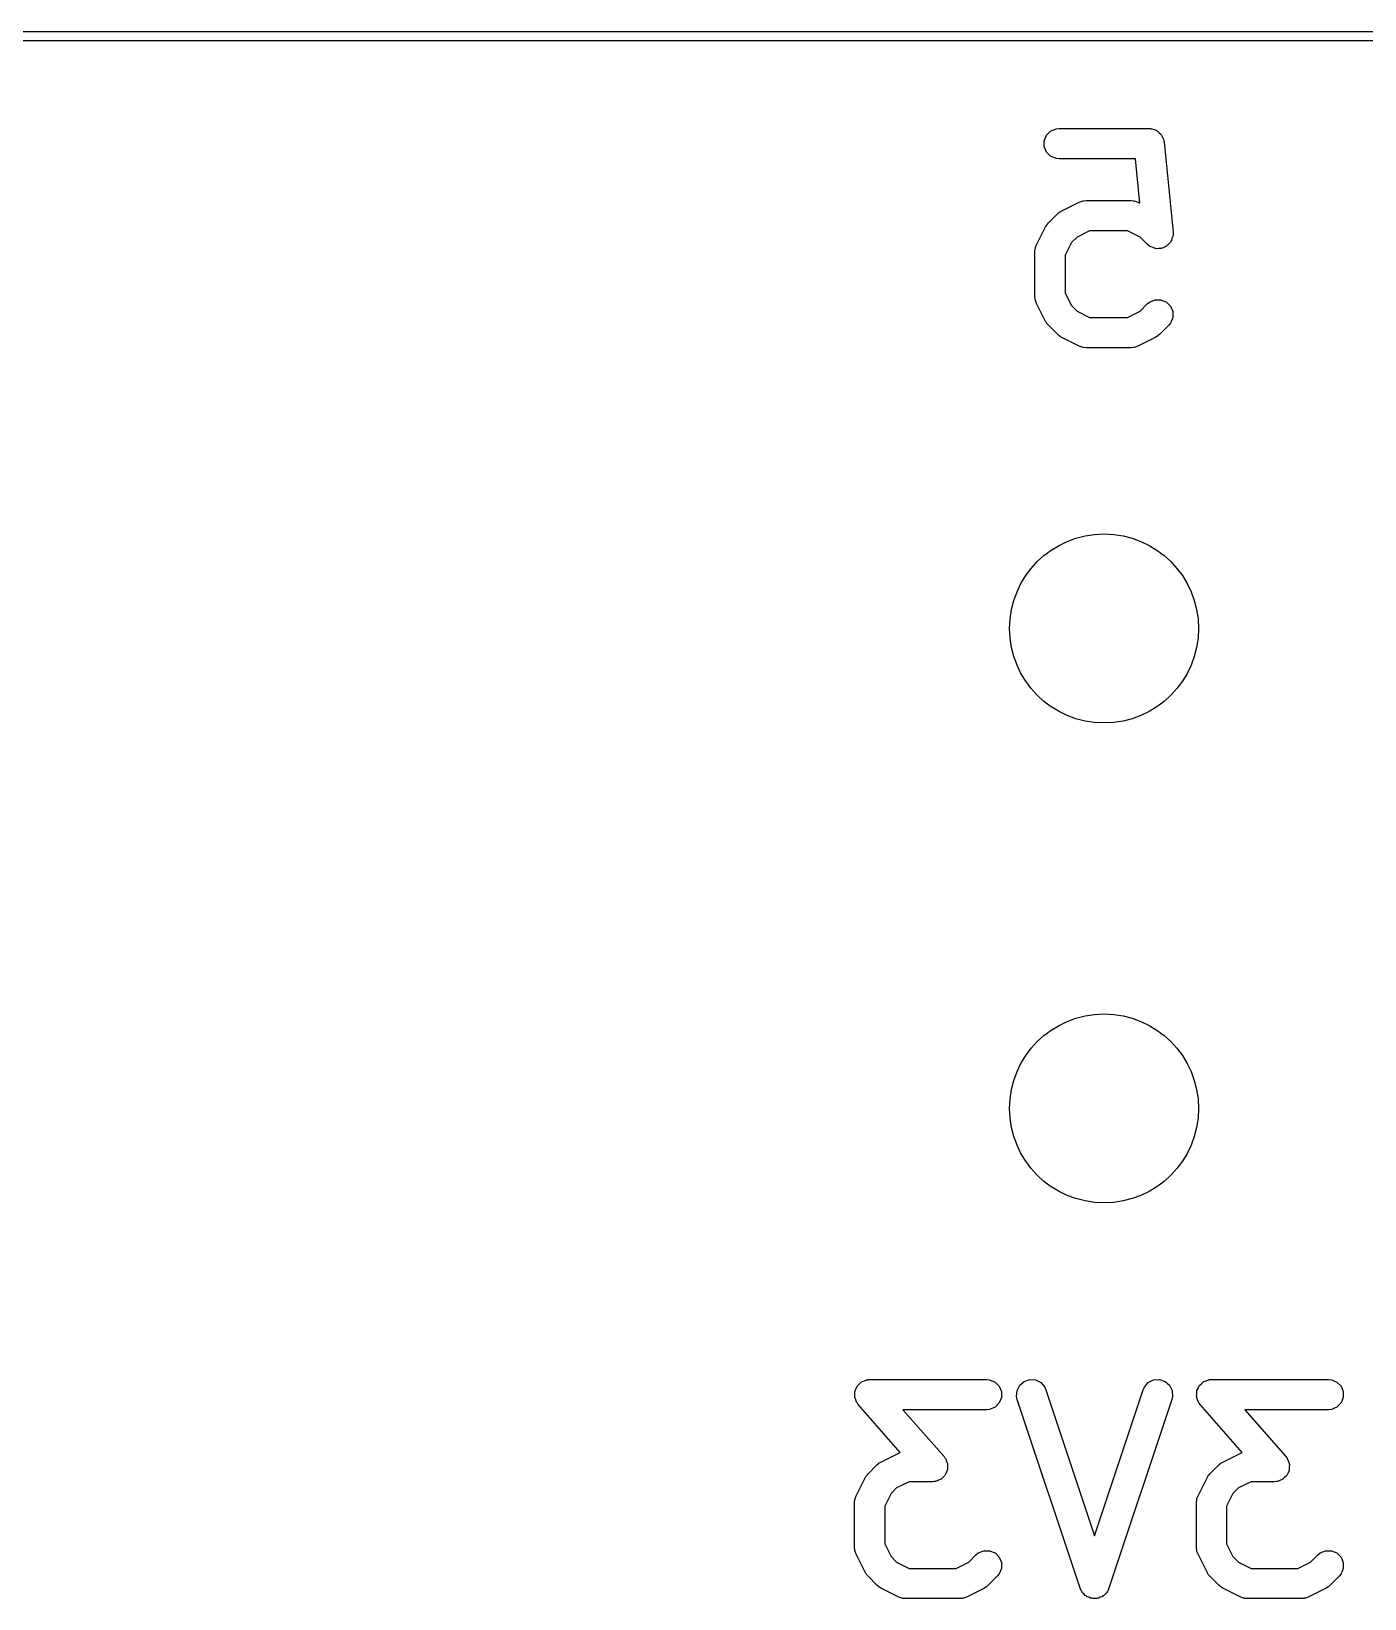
# Model space of a CAD drawing. Extents: x 89 to 178, y -115 to -57.
# Drawn here: x 139.5 to 146.55, y -65.27 to -56.97 of the extents above; entities that cross this region are included whole.
import ezdxf

# ---------------------------------------------------------------- set-up
doc = ezdxf.new("R2010")
doc.units = 0
doc.layers.add('BLACK', color=7, linetype='CONTINUOUS')

msp = doc.modelspace()

# ---------------------------------------------------------------- linework, layer by layer
at = {"layer": 'BLACK', "linetype": 'CONTINUOUS'}
for p, q in [((97.5, -56.975), (169.5, -56.975)), ((169.47582, -57.025), (97.524182, -57.025)), ((144.858441, -57.553692), (144.870386, -57.524853)), ((144.858441, -57.584906), (144.858441, -57.553692)), ((144.870386, -57.524853), (144.892458, -57.502781)), ((144.892458, -57.502781), (144.921297, -57.490836)), ((144.921297, -57.490836), (144.936904, -57.489299)), ((144.936904, -57.489299), (145.413094, -57.489299)), ((145.413094, -57.489299), (145.418863, -57.489867)), ((145.418863, -57.489867), (145.420816, -57.489672)), ((145.420816, -57.489672), (145.422722, -57.490247)), ((145.422722, -57.490247), (145.428701, -57.490836)), ((145.428701, -57.490836), (145.439504, -57.49531)), ((145.439504, -57.49531), (145.450701, -57.498689)), ((145.450701, -57.498689), (145.453818, -57.501239)), ((145.453818, -57.501239), (145.45754, -57.502781)), ((145.45754, -57.502781), (145.46581, -57.511051)), ((145.46581, -57.511051), (145.474859, -57.518455)), ((145.474859, -57.518455), (145.476762, -57.522003)), ((145.476762, -57.522003), (145.479612, -57.524853)), ((145.479612, -57.524853), (145.484087, -57.535657)), ((145.484087, -57.535657), (145.489615, -57.545962)), ((145.489615, -57.545962), (145.490796, -57.551855)), ((145.490796, -57.551855), (145.491557, -57.553692)), ((145.491557, -57.553692), (145.491557, -57.555651)), ((145.491557, -57.555651), (145.492697, -57.561339)), ((145.492697, -57.561339), (145.540316, -58.037529)), ((144.870386, -57.613745), (144.858441, -57.584906)), ((144.892458, -57.635817), (144.870386, -57.613745)), ((144.921297, -57.647762), (144.892458, -57.635817)), ((144.936904, -57.649299), (144.921297, -57.647762)), ((145.340695, -57.649299), (144.936904, -57.649299)), ((145.364161, -57.883961), (145.340695, -57.649299)), ((144.948746, -57.926316), (145.043984, -57.878697)), ((145.043984, -57.878697), (145.05863, -57.873092)), ((145.05863, -57.873092), (145.061497, -57.872888)), ((145.061497, -57.872888), (145.064154, -57.871788)), ((145.064154, -57.871788), (145.079761, -57.870251)), ((145.079761, -57.870251), (145.317856, -57.870251)), ((145.317856, -57.870251), (145.333463, -57.871788)), ((145.333463, -57.871788), (145.336119, -57.872888)), ((145.336119, -57.872888), (145.338986, -57.873092)), ((145.338986, -57.873092), (145.353633, -57.878697)), ((145.353633, -57.878697), (145.364161, -57.883961)), ((144.880335, -57.98892), (144.927954, -57.941302)), ((144.927954, -57.941302), (144.934088, -57.936267)), ((144.934088, -57.936267), (144.935474, -57.93467)), ((144.935474, -57.93467), (144.937882, -57.933154)), ((144.937882, -57.933154), (144.940077, -57.931353)), ((144.940077, -57.931353), (144.942027, -57.930545)), ((144.942027, -57.930545), (144.948746, -57.926316)), ((144.817731, -58.10495), (144.86535, -58.009712)), ((144.86535, -58.009712), (144.869576, -58.002997)), ((144.869576, -58.002997), (144.870386, -58.001043)), ((144.870386, -58.001043), (144.872191, -57.998843)), ((144.872191, -57.998843), (144.873704, -57.99644)), ((144.873704, -57.99644), (144.875298, -57.995057)), ((144.875298, -57.995057), (144.880335, -57.98892)), ((145.098646, -58.030251), (145.031912, -58.063617)), ((145.298971, -58.030251), (145.098646, -58.030251)), ((145.365703, -58.063617), (145.298971, -58.030251)), ((145.54034, -58.053211), (145.539176, -58.057068)), ((145.539176, -58.057068), (145.539176, -58.061096)), ((145.540316, -58.037529), (145.54034, -58.053211)), ((144.809285, -58.140727), (144.810822, -58.12512)), ((144.809285, -58.378822), (144.809285, -58.140727)), ((144.810822, -58.12512), (144.811922, -58.122463)), ((144.811922, -58.122463), (144.812126, -58.119597)), ((144.812126, -58.119597), (144.817731, -58.10495)), ((145.002651, -58.092879), (144.969285, -58.159612)), ((145.031912, -58.063617), (145.002651, -58.092879)), ((145.404144, -58.102057), (145.365703, -58.063617)), ((145.416267, -58.112006), (145.404144, -58.102057)), ((145.419986, -58.113546), (145.416267, -58.112006)), ((145.423106, -58.116099), (145.419986, -58.113546)), ((145.434303, -58.119477), (145.423106, -58.116099)), ((145.445105, -58.123952), (145.434303, -58.119477)), ((145.449133, -58.123952), (145.445105, -58.123952)), ((145.452991, -58.125116), (145.449133, -58.123952)), ((145.464631, -58.123952), (145.452991, -58.125116)), ((145.47632, -58.123952), (145.464631, -58.123952)), ((145.48004, -58.12241), (145.47632, -58.123952)), ((145.48405, -58.12201), (145.48004, -58.12241)), ((145.494359, -58.116479), (145.48405, -58.12201)), ((145.505159, -58.112006), (145.494359, -58.116479)), ((145.508006, -58.109158), (145.505159, -58.112006)), ((145.511557, -58.107254), (145.508006, -58.109158)), ((145.518964, -58.0982), (145.511557, -58.107254)), ((145.52723, -58.089935), (145.518964, -58.0982)), ((145.52877, -58.086215), (145.52723, -58.089935)), ((145.531323, -58.083096), (145.52877, -58.086215)), ((145.534702, -58.071896), (145.531323, -58.083096)), ((145.539176, -58.061096), (145.534702, -58.071896)), ((144.969285, -58.159612), (144.969285, -58.359937)), ((144.810822, -58.394429), (144.809285, -58.378822)), ((144.969285, -58.359937), (145.002652, -58.426671)), ((144.811922, -58.397085), (144.810822, -58.394429)), ((144.812126, -58.399952), (144.811922, -58.397085)), ((144.817731, -58.414599), (144.812126, -58.399952)), ((144.86535, -58.509837), (144.817731, -58.414599)), ((145.002652, -58.426671), (145.031912, -58.455932)), ((145.031912, -58.455932), (145.098646, -58.489299)), ((145.298971, -58.489299), (145.365704, -58.455932)), ((145.365704, -58.455932), (145.404144, -58.417492)), ((145.404144, -58.417492), (145.416266, -58.407543)), ((145.416266, -58.407543), (145.445105, -58.395597)), ((145.445105, -58.395597), (145.476319, -58.395597)), ((145.476319, -58.395597), (145.505158, -58.407542)), ((145.505158, -58.407542), (145.52723, -58.429613)), ((145.52723, -58.429613), (145.539176, -58.458452)), ((145.539176, -58.458452), (145.539176, -58.489667)), ((144.869577, -58.516553), (144.86535, -58.509837)), ((144.870386, -58.518505), (144.869577, -58.516553)), ((144.872188, -58.520701), (144.870386, -58.518505)), ((144.873704, -58.523109), (144.872188, -58.520701)), ((144.875301, -58.524494), (144.873704, -58.523109)), ((144.880335, -58.530628), (144.875301, -58.524494)), ((144.927954, -58.578248), (144.880335, -58.530628)), ((145.098646, -58.489299), (145.298971, -58.489299)), ((145.517282, -58.530628), (145.469663, -58.578248)), ((145.527231, -58.518505), (145.517282, -58.530628)), ((145.539176, -58.489667), (145.527231, -58.518505)), ((144.934089, -58.583283), (144.927954, -58.578248)), ((144.935474, -58.58488), (144.934089, -58.583283)), ((144.937878, -58.586393), (144.935474, -58.58488)), ((144.940076, -58.588197), (144.937878, -58.586393)), ((144.942028, -58.589005), (144.940076, -58.588197)), ((144.948746, -58.593234), (144.942028, -58.589005)), ((145.043984, -58.640853), (144.948746, -58.593234)), ((145.448871, -58.593234), (145.353633, -58.640853)), ((145.455588, -58.589005), (145.448871, -58.593234)), ((145.457541, -58.588197), (145.455588, -58.589005)), ((145.459738, -58.586393), (145.457541, -58.588197)), ((145.462143, -58.58488), (145.459738, -58.586393)), ((145.463527, -58.583283), (145.462143, -58.58488)), ((145.469663, -58.578248), (145.463527, -58.583283)), ((145.05863, -58.646458), (145.043984, -58.640853)), ((145.061497, -58.646661), (145.05863, -58.646458)), ((145.064154, -58.647762), (145.061497, -58.646661)), ((145.079761, -58.649299), (145.064154, -58.647762)), ((145.317856, -58.649299), (145.079761, -58.649299)), ((145.333463, -58.647762), (145.317856, -58.649299)), ((145.336119, -58.646661), (145.333463, -58.647762)), ((145.338986, -58.646458), (145.336119, -58.646661)), ((145.353633, -58.640853), (145.338986, -58.646458)), ((143.906913, -64.115807), (143.918916, -64.110836)), ((143.918916, -64.110836), (143.92272, -64.110461)), ((143.92272, -64.110461), (143.92417, -64.109971)), ((143.92417, -64.109971), (143.926274, -64.110111)), ((143.926274, -64.110111), (143.934523, -64.109299)), ((143.934523, -64.109299), (144.55357, -64.109299)), ((144.55357, -64.109299), (144.569177, -64.110836)), ((144.569177, -64.110836), (144.598016, -64.122781)), ((144.752048, -64.119798), (144.78166, -64.109927)), ((144.78166, -64.109927), (144.812796, -64.112139)), ((144.812796, -64.112139), (144.840715, -64.126099)), ((145.409282, -64.126099), (145.437201, -64.11214)), ((145.437201, -64.11214), (145.468338, -64.109928)), ((145.468338, -64.109928), (145.49795, -64.119798)), ((145.716437, -64.115807), (145.72844, -64.110836)), ((145.72844, -64.110836), (145.732244, -64.110461)), ((145.732244, -64.110461), (145.733694, -64.109971)), ((145.733694, -64.109971), (145.735798, -64.110111)), ((145.735798, -64.110111), (145.744047, -64.109299)), ((145.744047, -64.109299), (146.363094, -64.109299)), ((146.363094, -64.109299), (146.378701, -64.110836)), ((146.378701, -64.110836), (146.40754, -64.122781)), ((143.855195, -64.199652), (143.85606, -64.186681)), ((143.85606, -64.173692), (143.857092, -64.171199)), ((143.85606, -64.186681), (143.85606, -64.173692)), ((143.857092, -64.171199), (143.857272, -64.168507)), ((143.857272, -64.168507), (143.863031, -64.15686)), ((143.863031, -64.15686), (143.868005, -64.144853)), ((143.868005, -64.144853), (143.869913, -64.142944)), ((143.869913, -64.142944), (143.871109, -64.140527)), ((143.871109, -64.140527), (143.880886, -64.131971)), ((143.880886, -64.131971), (143.890077, -64.122781)), ((143.890077, -64.122781), (143.892569, -64.121748)), ((143.892569, -64.121748), (143.8946, -64.119972)), ((143.8946, -64.119972), (143.906913, -64.115807)), ((144.598016, -64.122781), (144.620088, -64.144853)), ((144.620088, -64.144853), (144.632033, -64.173692)), ((144.632033, -64.173692), (144.632033, -64.204906)), ((144.712294, -64.199305), (144.714506, -64.168169)), ((144.714506, -64.168169), (144.728466, -64.14025)), ((144.728466, -64.14025), (144.752048, -64.119798)), ((144.840715, -64.126099), (144.861167, -64.149681)), ((144.861167, -64.149681), (144.867561, -64.164001)), ((144.867561, -64.164001), (145.124999, -64.936315)), ((145.124999, -64.936315), (145.382437, -64.164001)), ((145.382437, -64.164001), (145.388831, -64.149681)), ((145.388831, -64.149681), (145.409282, -64.126099)), ((145.49795, -64.119798), (145.521532, -64.14025)), ((145.521532, -64.14025), (145.535491, -64.168169)), ((145.535491, -64.168169), (145.537704, -64.199305)), ((145.664719, -64.199652), (145.665584, -64.186681)), ((145.665584, -64.173692), (145.666616, -64.171199)), ((145.665584, -64.186681), (145.665584, -64.173692)), ((145.666616, -64.171199), (145.666796, -64.168507)), ((145.666796, -64.168507), (145.672555, -64.15686)), ((145.672555, -64.15686), (145.677529, -64.144853)), ((145.677529, -64.144853), (145.679437, -64.142944)), ((145.679437, -64.142944), (145.680633, -64.140527)), ((145.680633, -64.140527), (145.69041, -64.131971)), ((145.69041, -64.131971), (145.699601, -64.122781)), ((145.699601, -64.122781), (145.702093, -64.121748)), ((145.702093, -64.121748), (145.704124, -64.119972)), ((145.704124, -64.119972), (145.716437, -64.115807)), ((146.40754, -64.122781), (146.429612, -64.144853)), ((146.429612, -64.144853), (146.441557, -64.173692)), ((146.441557, -64.173692), (146.441557, -64.204906)), ((143.85606, -64.202209), (143.855195, -64.199652)), ((143.85606, -64.204906), (143.85606, -64.202209)), ((143.861031, -64.216908), (143.85606, -64.204906)), ((143.865196, -64.229222), (143.861031, -64.216908)), ((143.867419, -64.232332), (143.865196, -64.229222)), ((143.868005, -64.233745), (143.867419, -64.232332)), ((143.869495, -64.235235), (143.868005, -64.233745)), ((143.874317, -64.241979), (143.869495, -64.235235)), ((144.096506, -64.495909), (143.874317, -64.241979)), ((144.55357, -64.269299), (144.110824, -64.269299)), ((144.110824, -64.269299), (144.328062, -64.517571)), ((144.569177, -64.267762), (144.55357, -64.269299)), ((144.598016, -64.255817), (144.569177, -64.267762)), ((144.620088, -64.233745), (144.598016, -64.255817)), ((144.632033, -64.204906), (144.620088, -64.233745)), ((144.715771, -64.214597), (144.712294, -64.199305)), ((145.049104, -65.214597), (144.715771, -64.214597)), ((145.534227, -64.214598), (145.200894, -65.214597)), ((145.537704, -64.199305), (145.534227, -64.214598)), ((145.665584, -64.202209), (145.664719, -64.199652)), ((145.665584, -64.204906), (145.665584, -64.202209)), ((145.670555, -64.216908), (145.665584, -64.204906)), ((145.67472, -64.229222), (145.670555, -64.216908)), ((145.676943, -64.232332), (145.67472, -64.229222)), ((145.677529, -64.233745), (145.676943, -64.232332)), ((145.679019, -64.235235), (145.677529, -64.233745)), ((145.683841, -64.241979), (145.679019, -64.235235)), ((145.90603, -64.495909), (145.683841, -64.241979)), ((146.363094, -64.269299), (145.920348, -64.269299)), ((145.920348, -64.269299), (146.137586, -64.517571)), ((146.378701, -64.267762), (146.363094, -64.269299)), ((146.40754, -64.255817), (146.378701, -64.267762)), ((146.429612, -64.233745), (146.40754, -64.255817)), ((146.441557, -64.204906), (146.429612, -64.233745)), ((143.993984, -64.546316), (144.089222, -64.498697)), ((144.089222, -64.498697), (144.096506, -64.495909)), ((144.328062, -64.517571), (144.332883, -64.524314)), ((144.332883, -64.524314), (144.334374, -64.525805)), ((144.334374, -64.525805), (144.334959, -64.527217)), ((144.334959, -64.527217), (144.337183, -64.530328)), ((145.803508, -64.546316), (145.898746, -64.498697)), ((145.898746, -64.498697), (145.90603, -64.495909)), ((146.137586, -64.517571), (146.142407, -64.524314)), ((146.142407, -64.524314), (146.143898, -64.525805)), ((146.143898, -64.525805), (146.144483, -64.527217)), ((146.144483, -64.527217), (146.146707, -64.530328)), ((143.920536, -64.615057), (143.925573, -64.60892)), ((143.925573, -64.60892), (143.973192, -64.561302)), ((143.973192, -64.561302), (143.979326, -64.556267)), ((143.979326, -64.556267), (143.980712, -64.55467)), ((143.980712, -64.55467), (143.98312, -64.553154)), ((143.98312, -64.553154), (143.985315, -64.551353)), ((143.985315, -64.551353), (143.987265, -64.550545)), ((143.987265, -64.550545), (143.993984, -64.546316)), ((144.339347, -64.602689), (144.334374, -64.614697)), ((144.337183, -64.530328), (144.341347, -64.542641)), ((144.345107, -64.591043), (144.339347, -64.602689)), ((144.341347, -64.542641), (144.346319, -64.554644)), ((144.345286, -64.58835), (144.345107, -64.591043)), ((144.346319, -64.585858), (144.345286, -64.58835)), ((144.346319, -64.554644), (144.346319, -64.55734)), ((144.346319, -64.55734), (144.347184, -64.559898)), ((144.347184, -64.559898), (144.346319, -64.572868)), ((144.346319, -64.572868), (144.346319, -64.585858)), ((145.73006, -64.615057), (145.735097, -64.60892)), ((145.735097, -64.60892), (145.782716, -64.561302)), ((145.782716, -64.561302), (145.78885, -64.556267)), ((145.78885, -64.556267), (145.790236, -64.55467)), ((145.790236, -64.55467), (145.792644, -64.553154)), ((145.792644, -64.553154), (145.794839, -64.551353)), ((145.794839, -64.551353), (145.796789, -64.550545)), ((145.796789, -64.550545), (145.803508, -64.546316)), ((146.148871, -64.602689), (146.143898, -64.614697)), ((146.146707, -64.530328), (146.150871, -64.542641)), ((146.154631, -64.591043), (146.148871, -64.602689)), ((146.150871, -64.542641), (146.155843, -64.554644)), ((146.15481, -64.58835), (146.154631, -64.591043)), ((146.155843, -64.585858), (146.15481, -64.58835)), ((146.155843, -64.554644), (146.155843, -64.55734)), ((146.155843, -64.55734), (146.156708, -64.559898)), ((146.156708, -64.559898), (146.155843, -64.572868)), ((146.155843, -64.572868), (146.155843, -64.585858)), ((143.862969, -64.72495), (143.910588, -64.629712)), ((143.910588, -64.629712), (143.914814, -64.622997)), ((143.914814, -64.622997), (143.915624, -64.621043)), ((143.915624, -64.621043), (143.917429, -64.618843)), ((143.917429, -64.618843), (143.918942, -64.61644)), ((143.918942, -64.61644), (143.920536, -64.615057)), ((144.07715, -64.683617), (144.047889, -64.712879)), ((144.143884, -64.650251), (144.07715, -64.683617)), ((144.267856, -64.650251), (144.143884, -64.650251)), ((144.276104, -64.649438), (144.267856, -64.650251)), ((144.278209, -64.649579), (144.276104, -64.649438)), ((144.279658, -64.649088), (144.278209, -64.649579)), ((144.283463, -64.648714), (144.279658, -64.649088)), ((144.295465, -64.643742), (144.283463, -64.648714)), ((144.307779, -64.639578), (144.295465, -64.643742)), ((144.309809, -64.637801), (144.307779, -64.639578)), ((144.312302, -64.636769), (144.309809, -64.637801)), ((144.321492, -64.627578), (144.312302, -64.636769)), ((144.33127, -64.619023), (144.321492, -64.627578)), ((144.332465, -64.616605), (144.33127, -64.619023)), ((144.334374, -64.614697), (144.332465, -64.616605)), ((145.672493, -64.72495), (145.720112, -64.629712)), ((145.720112, -64.629712), (145.724338, -64.622997)), ((145.724338, -64.622997), (145.725148, -64.621043)), ((145.725148, -64.621043), (145.726953, -64.618843)), ((145.726953, -64.618843), (145.728466, -64.61644)), ((145.728466, -64.61644), (145.73006, -64.615057)), ((145.886674, -64.683617), (145.857413, -64.712879)), ((145.953408, -64.650251), (145.886674, -64.683617)), ((146.07738, -64.650251), (145.953408, -64.650251)), ((146.085628, -64.649438), (146.07738, -64.650251)), ((146.087733, -64.649579), (146.085628, -64.649438)), ((146.089182, -64.649088), (146.087733, -64.649579)), ((146.092987, -64.648714), (146.089182, -64.649088)), ((146.104989, -64.643742), (146.092987, -64.648714)), ((146.117303, -64.639578), (146.104989, -64.643742)), ((146.119333, -64.637801), (146.117303, -64.639578)), ((146.121826, -64.636769), (146.119333, -64.637801)), ((146.131016, -64.627578), (146.121826, -64.636769)), ((146.140794, -64.619023), (146.131016, -64.627578)), ((146.141989, -64.616605), (146.140794, -64.619023)), ((146.143898, -64.614697), (146.141989, -64.616605)), ((143.854523, -64.760727), (143.85606, -64.74512)), ((143.854523, -64.998822), (143.854523, -64.760727)), ((143.85606, -64.74512), (143.85716, -64.742463)), ((143.85716, -64.742463), (143.857364, -64.739597)), ((143.857364, -64.739597), (143.862969, -64.72495)), ((144.047889, -64.712879), (144.014523, -64.779612)), ((145.664047, -64.760727), (145.665584, -64.74512)), ((145.664047, -64.998822), (145.664047, -64.760727)), ((145.665584, -64.74512), (145.666684, -64.742463)), ((145.666684, -64.742463), (145.666888, -64.739597)), ((145.666888, -64.739597), (145.672493, -64.72495)), ((145.857413, -64.712879), (145.824047, -64.779612)), ((144.014523, -64.779612), (144.014523, -64.979937)), ((145.824047, -64.779612), (145.824047, -64.979937)), ((143.85606, -65.014429), (143.854523, -64.998822)), ((143.85716, -65.017085), (143.85606, -65.014429)), ((143.857364, -65.019952), (143.85716, -65.017085)), ((143.862969, -65.034599), (143.857364, -65.019952)), ((144.014523, -64.979937), (144.04789, -65.046671)), ((144.509123, -65.027543), (144.537962, -65.015597)), ((144.537962, -65.015597), (144.569176, -65.015597)), ((144.569176, -65.015597), (144.598015, -65.027542)), ((145.665584, -65.014429), (145.664047, -64.998822)), ((145.666684, -65.017085), (145.665584, -65.014429)), ((145.666888, -65.019952), (145.666684, -65.017085)), ((145.672493, -65.034599), (145.666888, -65.019952)), ((145.824047, -64.979937), (145.857414, -65.046671)), ((146.318647, -65.027543), (146.347486, -65.015597)), ((146.347486, -65.015597), (146.3787, -65.015597)), ((146.3787, -65.015597), (146.407539, -65.027542)), ((143.910588, -65.129837), (143.862969, -65.034599)), ((144.04789, -65.046671), (144.07715, -65.075932)), ((144.07715, -65.075932), (144.143884, -65.109299)), ((144.143884, -65.109299), (144.391828, -65.109299)), ((144.391828, -65.109299), (144.458561, -65.075932)), ((144.458561, -65.075932), (144.497001, -65.037492)), ((144.497001, -65.037492), (144.509123, -65.027543)), ((144.598015, -65.027542), (144.620087, -65.049613)), ((144.620087, -65.049613), (144.632033, -65.078452)), ((144.632033, -65.109667), (144.620088, -65.138505)), ((144.632033, -65.078452), (144.632033, -65.109667)), ((145.720112, -65.129837), (145.672493, -65.034599)), ((145.857414, -65.046671), (145.886674, -65.075932)), ((145.886674, -65.075932), (145.953408, -65.109299)), ((145.953408, -65.109299), (146.201352, -65.109299)), ((146.201352, -65.109299), (146.268085, -65.075932)), ((146.268085, -65.075932), (146.306525, -65.037492)), ((146.306525, -65.037492), (146.318647, -65.027543)), ((146.407539, -65.027542), (146.429611, -65.049613)), ((146.429611, -65.049613), (146.441557, -65.078452)), ((146.441557, -65.109667), (146.429612, -65.138505)), ((146.441557, -65.078452), (146.441557, -65.109667)), ((143.914815, -65.136553), (143.910588, -65.129837)), ((143.915624, -65.138505), (143.914815, -65.136553)), ((143.917426, -65.140701), (143.915624, -65.138505)), ((143.918942, -65.143109), (143.917426, -65.140701)), ((143.920539, -65.144494), (143.918942, -65.143109)), ((143.925573, -65.150628), (143.920539, -65.144494)), ((143.973192, -65.198248), (143.925573, -65.150628)), ((144.610139, -65.150628), (144.56252, -65.198248)), ((144.620088, -65.138505), (144.610139, -65.150628)), ((145.724339, -65.136553), (145.720112, -65.129837)), ((145.725148, -65.138505), (145.724339, -65.136553)), ((145.72695, -65.140701), (145.725148, -65.138505)), ((145.728466, -65.143109), (145.72695, -65.140701)), ((145.730063, -65.144494), (145.728466, -65.143109)), ((145.735097, -65.150628), (145.730063, -65.144494)), ((145.782716, -65.198248), (145.735097, -65.150628)), ((146.419663, -65.150628), (146.372044, -65.198248)), ((146.429612, -65.138505), (146.419663, -65.150628)), ((143.979327, -65.203283), (143.973192, -65.198248)), ((143.980712, -65.20488), (143.979327, -65.203283)), ((143.983116, -65.206393), (143.980712, -65.20488)), ((143.985314, -65.208197), (143.983116, -65.206393)), ((143.987266, -65.209005), (143.985314, -65.208197)), ((143.993984, -65.213234), (143.987266, -65.209005)), ((144.089222, -65.260853), (143.993984, -65.213234)), ((144.103868, -65.266458), (144.089222, -65.260853)), ((144.106735, -65.266661), (144.103868, -65.266458)), ((144.109392, -65.267762), (144.106735, -65.266661)), ((144.124999, -65.269299), (144.109392, -65.267762)), ((144.410713, -65.269299), (144.124999, -65.269299)), ((144.42632, -65.267762), (144.410713, -65.269299)), ((144.428976, -65.266661), (144.42632, -65.267762)), ((144.431843, -65.266458), (144.428976, -65.266661)), ((144.44649, -65.260853), (144.431843, -65.266458)), ((144.541728, -65.213234), (144.44649, -65.260853)), ((144.548445, -65.209005), (144.541728, -65.213234)), ((144.550398, -65.208197), (144.548445, -65.209005)), ((144.552595, -65.206393), (144.550398, -65.208197)), ((144.555, -65.20488), (144.552595, -65.206393)), ((144.556384, -65.203283), (144.555, -65.20488)), ((144.56252, -65.198248), (144.556384, -65.203283)), ((145.055498, -65.228917), (145.049104, -65.214597)), ((145.059242, -65.233234), (145.055498, -65.228917)), ((145.061799, -65.238348), (145.059242, -65.233234)), ((145.069374, -65.244918), (145.061799, -65.238348)), ((145.075949, -65.252499), (145.069374, -65.244918)), ((145.081065, -65.255056), (145.075949, -65.252499)), ((145.085381, -65.2588), (145.081065, -65.255056)), ((145.094893, -65.26197), (145.085381, -65.2588)), ((145.103868, -65.266458), (145.094893, -65.26197)), ((145.109569, -65.266863), (145.103868, -65.266458)), ((145.114993, -65.268671), (145.109569, -65.266863)), ((145.125005, -65.267959), (145.114993, -65.268671)), ((145.135005, -65.26867), (145.125005, -65.267959)), ((145.140422, -65.266864), (145.135005, -65.26867)), ((145.146129, -65.266459), (145.140422, -65.266864)), ((145.155107, -65.261969), (145.146129, -65.266459)), ((145.164617, -65.2588), (145.155107, -65.261969)), ((145.168933, -65.255056), (145.164617, -65.2588)), ((145.174048, -65.252499), (145.168933, -65.255056)), ((145.18062, -65.24492), (145.174048, -65.252499)), ((145.188199, -65.238348), (145.18062, -65.24492)), ((145.190755, -65.233234), (145.188199, -65.238348)), ((145.1945, -65.228917), (145.190755, -65.233234)), ((145.200894, -65.214597), (145.1945, -65.228917)), ((145.788851, -65.203283), (145.782716, -65.198248)), ((145.790236, -65.20488), (145.788851, -65.203283)), ((145.79264, -65.206393), (145.790236, -65.20488)), ((145.794838, -65.208197), (145.79264, -65.206393)), ((145.79679, -65.209005), (145.794838, -65.208197)), ((145.803508, -65.213234), (145.79679, -65.209005)), ((145.898746, -65.260853), (145.803508, -65.213234)), ((145.913392, -65.266458), (145.898746, -65.260853)), ((145.916259, -65.266661), (145.913392, -65.266458)), ((145.918916, -65.267762), (145.916259, -65.266661)), ((145.934523, -65.269299), (145.918916, -65.267762)), ((146.220237, -65.269299), (145.934523, -65.269299)), ((146.235844, -65.267762), (146.220237, -65.269299)), ((146.2385, -65.266661), (146.235844, -65.267762)), ((146.241367, -65.266458), (146.2385, -65.266661)), ((146.256014, -65.260853), (146.241367, -65.266458)), ((146.351252, -65.213234), (146.256014, -65.260853)), ((146.357969, -65.209005), (146.351252, -65.213234)), ((146.359922, -65.208197), (146.357969, -65.209005)), ((146.362119, -65.206393), (146.359922, -65.208197)), ((146.364524, -65.20488), (146.362119, -65.206393)), ((146.365908, -65.203283), (146.364524, -65.20488)), ((146.372044, -65.198248), (146.365908, -65.203283))]:
    msp.add_line(p, q, dxfattribs=at)
at = {"layer": 'BLACK'}
for centre in [(145.175, -60.135), (145.175, -60.135), (145.175, -60.135), (145.175, -62.675), (145.175, -62.675), (145.175, -62.675)]:
    msp.add_circle(centre, 0.5, dxfattribs=at)

doc.saveas('drawing.dxf')
